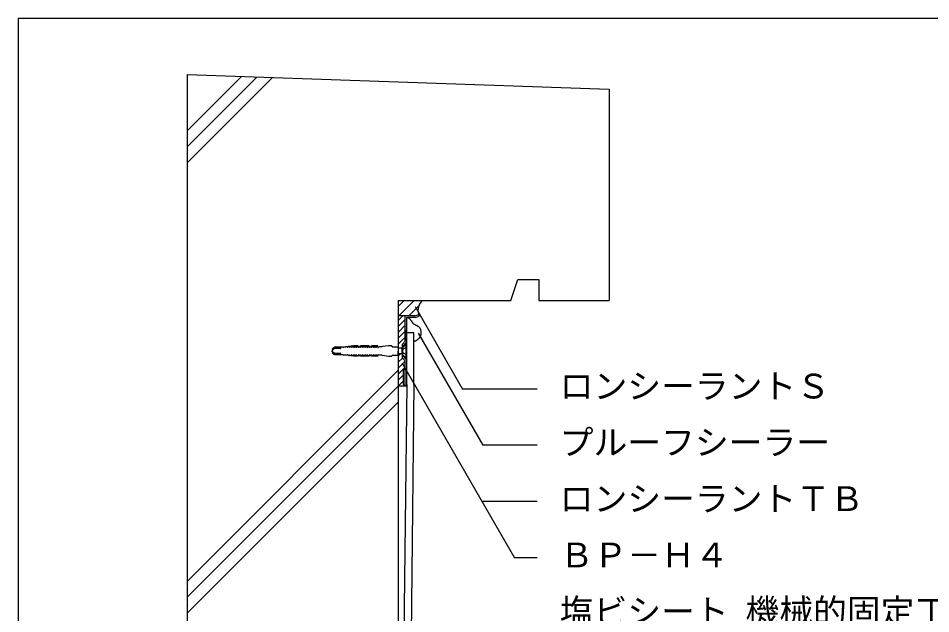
# Model space of a CAD drawing. Units: millimetres, scale not verified. Extents: x -615 to 665, y -971 to 997.
# Drawn here: x -615 to 34, y -450 to -27 of the extents above; entities that cross this region are included whole.
import ezdxf
from ezdxf.enums import TextEntityAlignment as Align

# ---------------------------------------------------------------- set-up
doc = ezdxf.new("R2010")
doc.units = ezdxf.units.MM
doc.header["$LTSCALE"] = 8
doc.linetypes.add('DASHED3', pattern=[4, 3, -1])
for name, color, linetype in [('4-2', 7, 'Continuous'), ('4-4', 2, 'Continuous'), ('4-6', 2, 'Continuous'), ('4-7', 7, 'Continuous'), ('4-A', 7, 'Continuous'), ('4-D', 4, 'Continuous'), ('4-E', 4, 'Continuous'), ('F-7', 1, 'Continuous')]:
    doc.layers.add(name, color=color, linetype=linetype)
doc.styles.add('ＭＳ ゴシック', font='')
doc.styles.get('ＭＳ ゴシック').set_extended_font_data('MS Gothic')

msp = doc.modelspace()

# ---------------------------------------------------------------- linework, layer by layer
at = {"layer": '4-2'}
for p, q in [((-344.705, -227.311), (-344.705, -627.311)), ((-344.705, -227.311), (-327.405, -227.311)), ((-339.705, -238.249), (-344.705, -238.249)), ((-339.705, -288.249), (-344.705, -288.249)), ((-338.505, -287.049), (-342.169, -596.052))]:
    msp.add_line(p, q, dxfattribs=at)
for points in [[(-336.379, -240.533), (-336.552, -240.369), (-336.657, -240.278), (-336.719, -240.227), (-336.828, -240.14), (-336.941, -240.058), (-337.056, -239.98), (-337.175, -239.908), (-337.296, -239.84), (-337.367, -239.804), (-337.469, -239.758), (-337.648, -239.686), (-337.831, -239.624), (-338.017, -239.57), (-338.205, -239.521), (-338.394, -239.475), (-338.505, -239.449)], [(-331.033, -245.523), (-331.246, -245.409), (-331.461, -245.297), (-331.676, -245.186), (-331.892, -245.075), (-332.108, -244.964), (-332.233, -244.899), (-332.402, -244.811), (-332.691, -244.654), (-332.976, -244.49), (-333.253, -244.315), (-333.52, -244.127), (-333.772, -243.921), (-333.912, -243.793), (-333.959, -243.747), (-334.038, -243.665), (-334.115, -243.581), (-334.189, -243.495), (-334.26, -243.406), (-334.328, -243.314), (-334.366, -243.26), (-334.425, -243.171), (-334.522, -243.012), (-334.613, -242.851), (-334.702, -242.688), (-334.791, -242.525), (-334.883, -242.365), (-334.939, -242.273), (-334.998, -242.18), (-335.105, -242.024), (-335.218, -241.872), (-335.336, -241.723), (-335.456, -241.575), (-335.578, -241.429), (-335.649, -241.345), (-335.739, -241.239), (-335.894, -241.057), (-336.051, -240.878), (-336.213, -240.703), (-336.379, -240.533)], [(-328.533, -251.8), (-328.493, -251.59), (-328.46, -251.38), (-328.443, -251.257), (-328.424, -251.108), (-328.397, -250.852), (-328.378, -250.596), (-328.369, -250.34), (-328.371, -250.084), (-328.385, -249.83), (-328.399, -249.684), (-328.413, -249.576), (-328.442, -249.392), (-328.476, -249.208), (-328.514, -249.024), (-328.554, -248.84), (-328.595, -248.655), (-328.618, -248.548), (-328.643, -248.426), (-328.686, -248.215), (-328.732, -248.005), (-328.785, -247.798), (-328.847, -247.596), (-328.923, -247.399), (-328.975, -247.289), (-329.028, -247.189), (-329.131, -247.024), (-329.248, -246.866), (-329.376, -246.715), (-329.513, -246.572), (-329.658, -246.436), (-329.745, -246.361), (-329.848, -246.276), (-330.029, -246.138), (-330.215, -246.008), (-330.405, -245.885), (-330.599, -245.767), (-330.795, -245.654), (-330.91, -245.59), (-331.033, -245.523)], [(-333.505, -256.194), (-333.374, -256.176), (-333.149, -256.143), (-332.925, -256.105), (-332.705, -256.06), (-332.488, -256.004), (-332.277, -255.935), (-332.157, -255.888), (-332.065, -255.847), (-331.909, -255.769), (-331.757, -255.682), (-331.608, -255.587), (-331.463, -255.487), (-331.321, -255.382), (-331.239, -255.32), (-331.145, -255.246), (-330.984, -255.116), (-330.826, -254.983), (-330.671, -254.848), (-330.517, -254.71), (-330.365, -254.571), (-330.278, -254.49), (-330.187, -254.404), (-330.031, -254.255), (-329.878, -254.103), (-329.728, -253.948), (-329.582, -253.79), (-329.44, -253.626), (-329.361, -253.529), (-329.292, -253.441), (-329.178, -253.286), (-329.07, -253.128), (-328.969, -252.964), (-328.876, -252.797), (-328.793, -252.625), (-328.749, -252.524), (-328.704, -252.41), (-328.637, -252.21), (-328.58, -252.006), (-328.533, -251.8)]]:
    msp.add_lwpolyline(points, dxfattribs=at)
at = {"layer": '4-4'}
for p, q in [((-494.705, -66.834), (-194.705, -77.311)), ((-494.705, -66.834), (-494.705, -866.834)), ((-194.705, -77.311), (-194.705, -227.311)), ((-327.405, -227.311), (-264.705, -227.311)), ((-333.505, -250.197), (-338.505, -250.197)), ((-333.505, -287.079), (-333.505, -250.197)), ((-333.505, -287.079), (-337.146, -594.144))]:
    msp.add_line(p, q, dxfattribs=at)
msp.add_lwpolyline([(-264.705, -227.311), (-259.705, -212.311), (-244.705, -212.311), (-244.705, -227.311), (-194.705, -227.311)], dxfattribs=at)
msp.add_arc((-321.847, -234.159), 8.82, 129.06187, 200.93813, dxfattribs=at)
at = {"layer": '4-6'}
for p, q in [((-332.9, -238.249), (-339.705, -238.249)), ((-339.705, -256.252), (-339.705, -238.249)), ((-332.705, -239.449), (-338.505, -239.449)), ((-338.505, -287.049), (-338.505, -239.449)), ((-332.9, -238.249), (-330.084, -237.311)), ((-332.705, -239.449), (-329.705, -238.449)), ((-329.705, -238.449), (-330.084, -237.311)), ((-339.705, -248.2), (-339.705, -256.252)), ((-339.705, -256.252), (-342.005, -258.552)), ((-338.505, -256.749), (-342.005, -260.249)), ((-342.005, -258.552), (-342.005, -267.946)), ((-338.505, -269.749), (-342.005, -266.249)), ((-339.705, -270.246), (-342.005, -267.946)), ((-339.705, -288.249), (-339.705, -270.246)), ((-339.705, -276.249), (-340.905, -276.249)), ((-340.905, -287.049), (-340.905, -276.249))]:
    msp.add_line(p, q, dxfattribs=at)
msp.add_arc((-339.705, -287.049), 1.2, 180, 0, dxfattribs=at)
at = {"layer": '4-7'}
for p, q in [((-339.13, -258.249), (-342.005, -261.124)), ((-339.13, -268.249), (-339.13, -258.249)), ((-338.63, -258.249), (-339.13, -258.249)), ((-379.996, -260.08), (-380.821, -260.513)), ((-364.329, -260.08), (-364.329, -260.08)), ((-364.329, -260.08), (-364.329, -260.08)), ((-342.005, -261.249), (-344.705, -261.249)), ((-342.005, -265.249), (-344.705, -265.249)), ((-342.005, -265.374), (-342.005, -261.124)), ((-339.13, -268.249), (-342.005, -265.374)), ((-379.996, -266.418), (-380.821, -265.985)), ((-364.329, -266.418), (-364.329, -266.418)), ((-364.329, -266.418), (-364.329, -266.418))]:
    msp.add_line(p, q, dxfattribs=at)
at = {"layer": '4-7', "linetype": 'DASHED3'}
for p, q in [((-339.13, -260.699), (-341.005, -261.782)), ((-339.13, -265.799), (-341.005, -264.716)), ((-339.13, -260.699), (-338.63, -260.699)), ((-339.13, -265.799), (-338.63, -265.799))]:
    msp.add_line(p, q, dxfattribs=at)
at = {"layer": '4-7'}
for points in [[(-339.13, -268.249), (-338.63, -268.249), (-338.63, -258.249)], [(-383.789, -260.456), (-389.739, -260.456), (-390.391, -260.896), (-391.705, -261.899), (-391.705, -262.048), (-389.739, -260.963), (-385.768, -260.963)], [(-385.768, -261.547), (-389.739, -261.547), (-391.705, -262.632), (-391.705, -263.249)], [(-385.768, -264.951), (-389.739, -264.951), (-391.705, -263.866), (-391.705, -263.249)], [(-383.789, -266.042), (-389.739, -266.042), (-390.391, -265.602), (-391.705, -264.599), (-391.705, -264.45), (-389.739, -265.535), (-385.768, -265.535)], [(-381.068, -260.383), (-381.068, -260.249), (-381.851, -260.249), (-381.851, -260.399), (-383.459, -260.399), (-383.459, -260.405)], [(-373.235, -260.113), (-373.235, -259.574), (-376.483, -259.574), (-379.996, -260.08), (-379.519, -260.081), (-379.501, -260.389)], [(-379.254, -260.534), (-378.429, -260.083), (-377.952, -260.085), (-377.935, -260.408)], [(-377.687, -260.556), (-376.863, -260.092), (-376.385, -260.096), (-376.368, -260.431)], [(-376.121, -260.588), (-375.296, -260.108), (-374.819, -260.113), (-374.801, -260.461)], [(-374.554, -260.62), (-373.729, -260.113), (-373.235, -260.113)], [(-365.401, -260.113), (-365.401, -259.574), (-371.198, -259.574), (-372.163, -260.08)], [(-372.163, -260.08), (-371.685, -260.084), (-371.668, -260.405)], [(-371.421, -260.563), (-370.596, -260.113), (-370.119, -260.113), (-370.101, -260.461)], [(-369.854, -260.62), (-369.029, -260.113), (-368.552, -260.113), (-368.535, -260.461)], [(-368.287, -260.62), (-367.463, -260.113), (-366.985, -260.113), (-366.968, -260.461)], [(-366.721, -260.62), (-365.896, -260.113), (-365.401, -260.113)], [(-359.135, -260.552), (-359.135, -259.574), (-363.368, -259.574), (-364.329, -260.075), (-364.329, -260.08)], [(-364.329, -260.08), (-363.852, -260.084), (-363.835, -260.401)], [(-363.587, -260.563), (-362.763, -260.113), (-362.285, -260.113), (-362.268, -260.461)], [(-362.021, -260.62), (-361.196, -260.113), (-360.719, -260.113), (-360.701, -260.462)], [(-360.454, -260.62), (-359.629, -260.113), (-359.135, -260.113)], [(-348.8, -260.249), (-349.625, -259.499), (-351.723, -259.499), (-355.841, -260.047), (-356.249, -260.289), (-356.249, -260.249), (-358.063, -260.249), (-358.887, -260.682)], [(-348.8, -266.249), (-349.625, -266.999), (-351.723, -266.999), (-355.841, -266.451), (-356.249, -266.209), (-356.249, -266.249), (-358.063, -266.249), (-358.887, -265.816)], [(-348.8, -260.249), (-344.705, -260.249), (-344.705, -263.249)], [(-348.8, -266.249), (-344.705, -266.249), (-344.705, -263.249)], [(-381.068, -266.115), (-381.068, -266.249), (-381.851, -266.249), (-381.851, -266.099), (-383.459, -266.099), (-383.459, -266.093)], [(-373.235, -266.385), (-373.235, -266.924), (-376.483, -266.924), (-379.996, -266.418), (-379.519, -266.417), (-379.501, -266.109)], [(-379.254, -265.964), (-378.429, -266.415), (-377.952, -266.413), (-377.935, -266.09)], [(-377.687, -265.942), (-376.863, -266.406), (-376.385, -266.402), (-376.368, -266.067)], [(-376.121, -265.91), (-375.296, -266.39), (-374.819, -266.385), (-374.801, -266.037)], [(-374.554, -265.878), (-373.729, -266.385), (-373.235, -266.385)], [(-372.163, -266.418), (-371.685, -266.414), (-371.668, -266.093)], [(-365.401, -266.385), (-365.401, -266.924), (-371.198, -266.924), (-372.163, -266.418)], [(-371.421, -265.935), (-370.596, -266.385), (-370.119, -266.385), (-370.101, -266.037)], [(-369.854, -265.878), (-369.029, -266.385), (-368.552, -266.385), (-368.535, -266.037)], [(-368.287, -265.878), (-367.463, -266.385), (-366.985, -266.385), (-366.968, -266.037)], [(-366.721, -265.878), (-365.896, -266.385), (-365.401, -266.385)], [(-359.135, -265.946), (-359.135, -266.924), (-363.368, -266.924), (-364.329, -266.423), (-364.329, -266.418)], [(-364.329, -266.418), (-363.852, -266.414), (-363.835, -266.097)], [(-363.587, -265.935), (-362.763, -266.385), (-362.285, -266.385), (-362.268, -266.037)], [(-362.021, -265.878), (-361.196, -266.385), (-360.719, -266.385), (-360.701, -266.036)], [(-360.454, -265.878), (-359.629, -266.385), (-359.135, -266.385)]]:
    msp.add_lwpolyline(points, dxfattribs=at)
at = {"layer": '4-7', "linetype": 'DASHED3'}
msp.add_arc((-339.894, -263.249), 1.84, 127.11751, 232.88248, dxfattribs=at)
at = {"layer": '4-7'}
for centre, major_axis, start_param, end_param in [((-385.778, -261.255), (-0.321, 0), 1.5390306, 4.6806232), ((-385.778, -265.243), (-0.321, 0), 1.6025621, 4.7441547), ((-383.753, -259.729), (-0.8, 0), 1.5261677, 1.947508), ((-380.895, -260.37), (-0.174, 0), 0.0818475, 2.1771705), ((-379.278, -260.326), (-0.229, 0), 0.2312026, 1.6765256), ((-377.711, -260.349), (-0.229, 0), 0.2312026, 1.6765256), ((-376.145, -260.381), (-0.229, 0), 0.2312026, 1.6765256), ((-374.578, -260.413), (-0.229, 0), 0.2312026, 1.6765256), ((-372.699, -260.059), (-0.536, 0), 0.0442118, 3.0973809), ((-371.445, -260.356), (-0.229, 0), 0.2312026, 1.6765256), ((-369.878, -260.413), (-0.229, 0), 0.2312026, 1.6765256), ((-368.311, -260.413), (-0.229, 0), 0.2312026, 1.6765256), ((-366.745, -260.413), (-0.229, 0), 0.2312026, 1.6765256), ((-364.865, -260.059), (-0.536, 0), 0.0442118, 3.0973809), ((-363.611, -260.356), (-0.229, 0), 0.2312026, 1.6765256), ((-362.045, -260.413), (-0.229, 0), 0.2312026, 1.6765256), ((-360.478, -260.413), (-0.229, 0), 0.2312026, 1.6765256), ((-358.963, -260.541), (-0.172, 0), 0.06848, 2.1628795), ((-358.963, -265.957), (-0.172, 0), 4.1203058, 6.2147054), ((-383.753, -266.769), (-0.8, 0), 4.3356773, 4.7570176), ((-380.895, -266.128), (-0.174, 0), 4.1060148, 6.2013378), ((-379.278, -266.172), (-0.229, 0), 4.6066597, 6.0519827), ((-377.711, -266.149), (-0.229, 0), 4.6066597, 6.0519827), ((-376.145, -266.117), (-0.229, 0), 4.6066597, 6.0519827), ((-374.578, -266.085), (-0.229, 0), 4.6066597, 6.0519827), ((-372.699, -266.439), (-0.536, 0), 3.1858044, 6.2389735), ((-371.445, -266.142), (-0.229, 0), 4.6066597, 6.0519827), ((-369.878, -266.085), (-0.229, 0), 4.6066597, 6.0519827), ((-368.311, -266.085), (-0.229, 0), 4.6066597, 6.0519827), ((-366.745, -266.085), (-0.229, 0), 4.6066597, 6.0519827), ((-364.865, -266.439), (-0.536, 0), 3.1858044, 6.2389735), ((-363.611, -266.142), (-0.229, 0), 4.6066597, 6.0519827), ((-362.045, -266.085), (-0.229, 0), 4.6066597, 6.0519827), ((-360.478, -266.085), (-0.229, 0), 4.6066597, 6.0519827)]:
    msp.add_ellipse(centre, major_axis=major_axis, ratio=0.909574, start_param=start_param, end_param=end_param, dxfattribs=at)
at = {"layer": '4-A'}
for p, q in [((-332.74, -231.63), (-298.918, -290.21)), ((-330.545, -250.638), (-284.604, -330.21)), ((-341.897, -271.923), (-262.057, -410.21)), ((-245.927, -290.21), (-298.918, -290.21)), ((-245.927, -330.21), (-284.604, -330.21)), ((-245.927, -370.21), (-285.151, -370.21)), ((-245.927, -410.21), (-262.057, -410.21))]:
    msp.add_line(p, q, dxfattribs=at)
at = {"layer": '4-D'}
for p, q in [((-344.705, -238.652), (-333.364, -227.311)), ((-344.705, -231.58), (-340.435, -227.311)), ((-337.231, -238.249), (-330.141, -231.158)), ((-344.705, -241.48), (-341.474, -238.249)), ((-344.705, -245.723), (-339.705, -240.723)), ((-344.705, -249.965), (-339.705, -244.965)), ((-344.705, -254.208), (-339.705, -249.208)), ((-344.705, -258.45), (-339.705, -253.45)), ((-344.705, -266.936), (-343.018, -265.249)), ((-344.705, -271.178), (-341.739, -268.212)), ((-344.705, -275.421), (-339.705, -270.421)), ((-344.705, -279.664), (-339.705, -274.664)), ((-344.705, -283.906), (-340.905, -280.106)), ((-344.705, -288.149), (-340.905, -284.349))]:
    msp.add_line(p, q, dxfattribs=at)
at = {"layer": '4-E'}
for p, q in [((-494.705, -106.873), (-456.017, -68.185)), ((-494.705, -118.187), (-445.085, -68.567)), ((-494.705, -129.501), (-434.153, -68.949)), ((-494.705, -426.873), (-344.705, -276.873)), ((-494.705, -438.187), (-344.705, -288.187)), ((-494.705, -449.501), (-344.705, -299.501))]:
    msp.add_line(p, q, dxfattribs=at)
at = {"layer": 'F-7'}
for q in [(665.295, -26.834), (-614.705, -970.834)]:
    msp.add_line((-614.705, -26.834), q, dxfattribs=at)

# ---------------------------------------------------------------- texts
at = {"layer": '4-A', "style": 'ＭＳ ゴシック'}
for s, p in [('ロンシーラントＳ', (-229.927, -302.21)), ('プルーフシーラー', (-229.927, -342.21)), ('ロンシーラントＴＢ', (-229.927, -382.21)), ('ＢＰ－Ｈ４', (-229.927, -422.21)), ('塩ビシート 機械的固定工法', (-229.927, -462.21))]:
    msp.add_text(s, height=17.6, dxfattribs=at).set_placement(p, align=Align.BOTTOM_LEFT)

doc.saveas('drawing.dxf')
